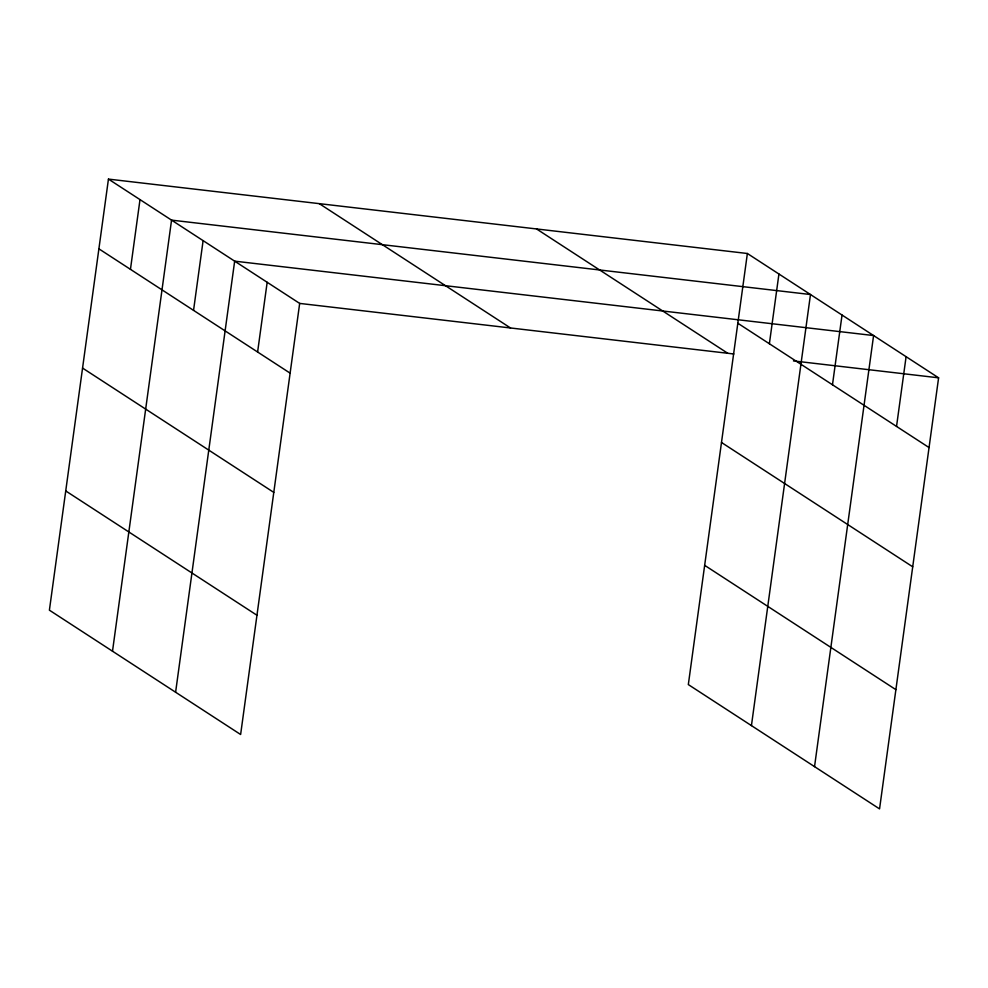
<?xml version="1.0" encoding="UTF-8"?>
<svg xmlns="http://www.w3.org/2000/svg" width="988" height="988" viewBox="0 0 988 988"><rect width="100%" height="100%" fill="white"/><g stroke="black" fill="none" stroke-linecap="round" stroke-linejoin="round"><path stroke-width="1.48" d="M108.445 179.1L49.4 610.176L240.627 734.504L299.673 303.415L108.445 179.1L747.373 253.496L938.6 377.824L879.555 808.9L688.327 684.585L747.373 253.496M130.453 269.341L140 199.613M112.508 651.203L171.554 220.126L810.481 294.523L751.436 725.612M193.549 310.368L203.108 240.64M175.605 692.23L234.662 261.153L873.59 335.55L814.532 766.639M257.609 352.024L267.168 282.284M769.38 343.75L778.927 274.009M832.476 384.777L842.035 315.036M896.536 426.421L906.095 356.693M299.673 303.415L733.862 353.988M793.45 360.916L938.6 377.824M737.826 323.237L929.053 447.564M536.533 228.944L727.748 353.272M721.487 442.476L912.714 566.803M319.297 203.652L510.524 327.979M704.666 565.334L895.881 689.661M98.899 248.828L290.126 373.155M82.56 368.079L273.787 492.395M65.739 490.937L256.954 615.252"/></g></svg>
